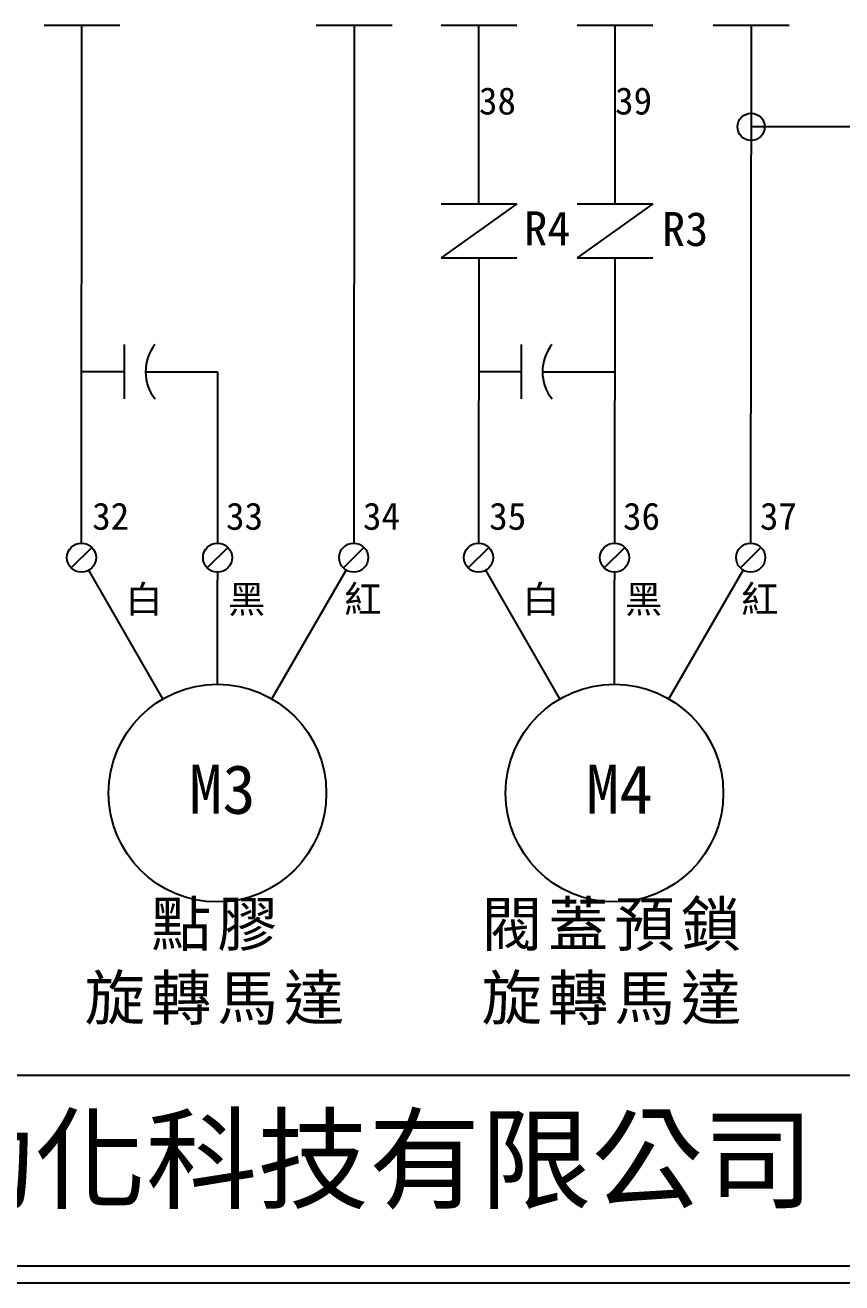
# Model space of a CAD drawing. Extents: x 10 to 297, y 3 to 207.
# Drawn here: x 80.6 to 140.7, y 3 to 95.4 of the extents above; entities that cross this region are included whole.
import ezdxf

# ---------------------------------------------------------------- set-up
doc = ezdxf.new("R2010")
doc.units = 0
doc.layers.get('0').update_dxf_attribs({"linetype": 'CONTINUOUS'})
doc.layers.add('圖框層', color=7, linetype='CONTINUOUS')
doc.layers.add('標尺寸層', color=3, linetype='CONTINUOUS')
doc.styles.add('STSL', font='kaiu.ttf')
doc.styles.add('標楷體', font='kaiu.ttf')

msp = doc.modelspace()

# ---------------------------------------------------------------- linework, layer by layer
for p, q in [((84.781, 57.361), (84.818, 95.419)), ((104.818, 95.419), (104.782, 57.361)), ((113.989, 82.285), (113.989, 95.419)), ((123.989, 82.285), (123.989, 95.419)), ((133.989, 95.419), (133.952, 57.361)), ((144.56, 87.934), (133.981, 87.944)), ((133.981, 87.944), (133.981, 87.944)), ((116.773, 82.285), (111.205, 78.312)), ((126.773, 82.285), (121.205, 78.312)), ((113.966, 78.312), (113.951, 57.361)), ((123.966, 78.312), (123.951, 57.361)), ((87.937, 67.949), (87.937, 71.949)), ((117.108, 67.949), (117.108, 71.949)), ((87.937, 69.949), (84.79, 69.952)), ((89.487, 69.948), (94.781, 69.948)), ((117.108, 69.949), (113.96, 69.952)), ((118.657, 69.948), (123.951, 69.948)), ((85.538, 57.047), (84.023, 55.532)), ((95.538, 57.047), (94.023, 55.532)), ((105.538, 57.047), (104.023, 55.532)), ((114.708, 57.047), (113.194, 55.532)), ((124.708, 57.047), (123.194, 55.532)), ((134.708, 57.047), (133.194, 55.532)), ((90.769, 45.917), (85.316, 55.362)), ((94.769, 55.219), (94.769, 54.63)), ((94.769, 46.989), (94.769, 54.63)), ((98.769, 45.917), (104.228, 55.372)), ((119.94, 45.917), (114.487, 55.362)), ((123.939, 55.219), (123.94, 54.63)), ((123.94, 46.989), (123.94, 54.63)), ((127.94, 45.917), (133.399, 55.372))]:
    msp.add_line(p, q)
for centre, radius in [((133.981, 87.944), 1), ((84.781, 56.29), 1.071), ((94.781, 56.29), 1.071), ((104.781, 56.29), 1.071), ((113.951, 56.29), 1.071), ((123.951, 56.29), 1.071), ((133.951, 56.29), 1.071), ((94.769, 38.989), 8), ((123.94, 38.989), 8)]:
    msp.add_circle(centre, radius)
for centre in [(92.713, 69.953), (121.883, 69.953)]:
    msp.add_arc(centre, 3.226, 141.77552, 218.40176)
at = {"layer": '圖框層', "color": 7}
for p, q in [((11.25, 18.25), (295.75, 18.25)), ((11.25, 4.25), (295.75, 4.25)), ((10, 3), (297, 3))]:
    msp.add_line(p, q, dxfattribs=at)
at = {"layer": '標尺寸層', "color": 7}
for p, q in [((82.034, 95.419), (87.602, 95.419)), ((102.034, 95.419), (107.602, 95.419)), ((111.205, 95.419), (116.773, 95.419)), ((121.205, 95.419), (126.773, 95.419)), ((131.205, 95.419), (136.773, 95.419)), ((111.205, 82.285), (116.773, 82.285)), ((121.205, 82.285), (126.773, 82.285)), ((111.205, 78.312), (116.773, 78.312)), ((121.205, 78.312), (126.773, 78.312)), ((94.781, 69.948), (94.781, 57.361))]:
    msp.add_line(p, q, dxfattribs=at)

# ---------------------------------------------------------------- texts
at = {"color": 0, "char_height": 3.25, "width": 30.80907, "attachment_point": 2, "style": '標楷體'}
for s, insert in [('{\\T1.1;點膠\\P旋轉馬達}', (94.769, 30.989)), ('{\\T1.1;閥蓋預鎖\\P旋轉馬達}', (123.94, 30.989))]:
    msp.add_mtext(s, dxfattribs=dict(at, insert=insert))
at = {"layer": '圖框層', "color": 4, "style": 'STSL'}
for s, height, p in [('38', 2, (113.989, 88.852)), ('39', 2, (123.989, 88.852)), ('R4', 2.5, (117.313, 79.237)), ('R3', 2.5, (127.438, 79.19)), ('32', 2, (85.569, 58.336)), ('33', 2, (95.403, 58.336)), ('34', 2, (105.463, 58.336)), ('35', 2, (114.74, 58.336)), ('36', 2, (124.574, 58.336)), ('37', 2, (134.633, 58.336)), ('白', 2, (88.009, 52.233)), ('紅', 2, (104.086, 52.233)), ('白', 2, (117.179, 52.233)), ('紅', 2, (133.257, 52.233)), ('黑', 2, (95.553, 52.233)), ('黑', 2, (124.723, 52.233)), ('M3', 3.6, (92.685, 37.466)), ('M4', 3.6, (121.855, 37.466)), ('泓陞自動化科技有限公司', 6, (48.604, 9.076))]:
    msp.add_text(s, height=height, dxfattribs=at).set_placement(p)

doc.saveas('drawing.dxf')
